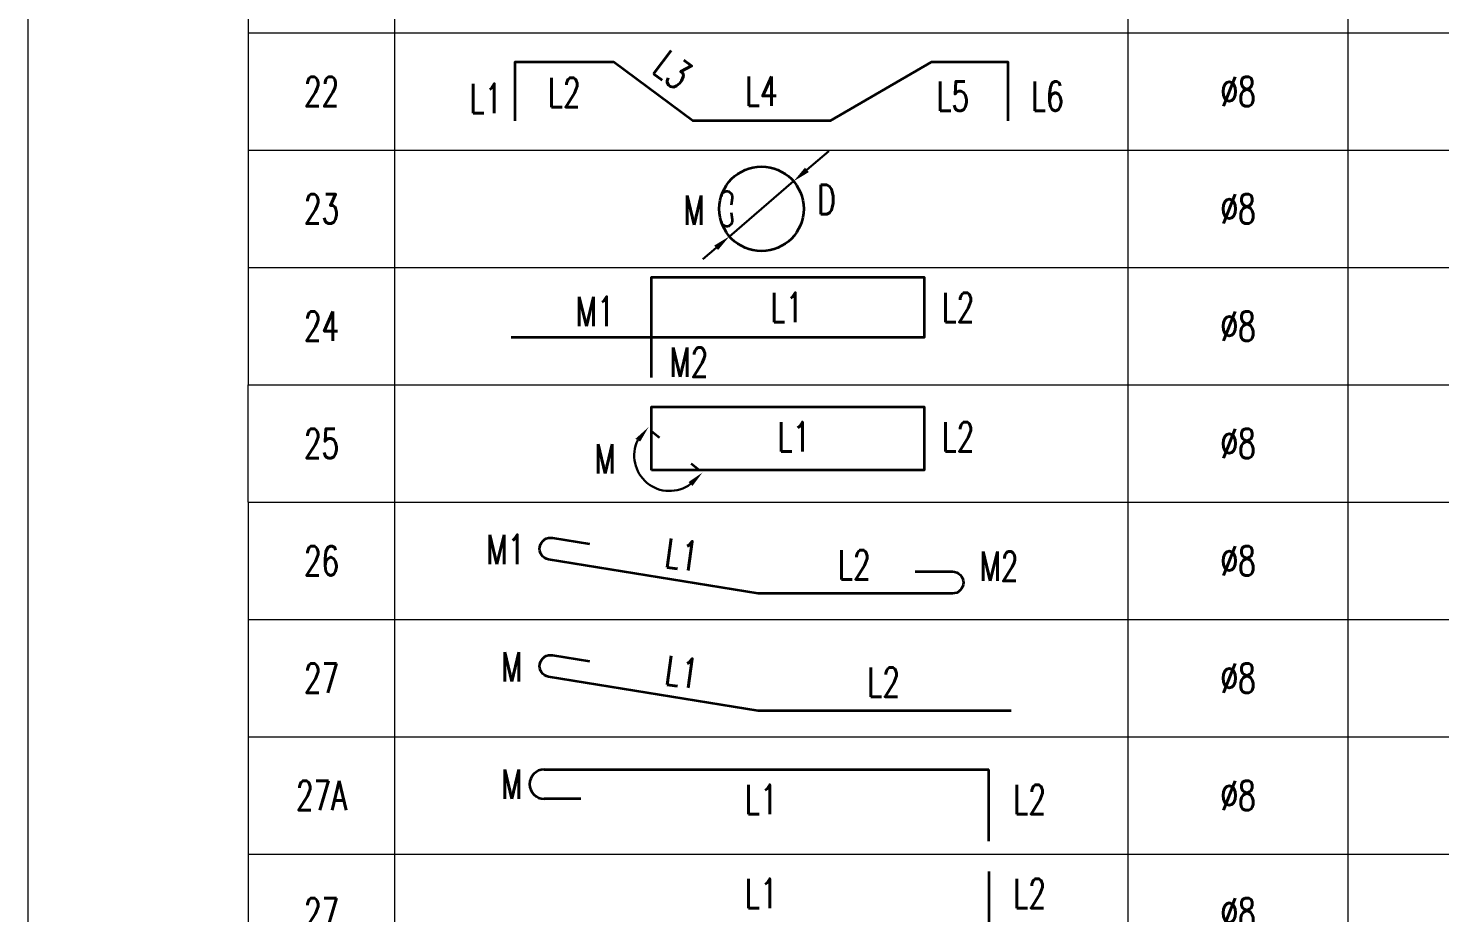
# Model space of a CAD drawing. Header units: millimetres. Extents: x -16234 to 41958, y -634 to 22853.
# Drawn here: x 19809.4 to 19905.7, y 5795 to 5855.3 of the extents above; entities that cross this region are included whole.
import ezdxf
from ezdxf.enums import TextEntityAlignment as Align

# ---------------------------------------------------------------- set-up
doc = ezdxf.new("R2010")
doc.units = ezdxf.units.MM
for name, color, linetype, lineweight in [('DCE_BaoBeTong', 11, 'Continuous', 20), ('Dce_text', 2, 'Continuous', 30), ('DCE_ThepChu', 1, 'Continuous', 35)]:
    doc.layers.add(name, color=color, linetype=linetype, lineweight=lineweight)
doc.styles.add('Dce_Text', font='simplex.shx', dxfattribs={"width": 0.8, "bigfont": 'vtxt.shx'})

# ---------------------------------------------------------------- blocks, each defined once
blk = doc.blocks.new('TK21')
at = {"layer": 'DCE_BaoBeTong'}
for p, q in [((0, -8), (0, 0)), ((25, -8), (25, 0)), ((75, -8), (75, 0)), ((90, -8), (90, 0))]:
    blk.add_line(p, q, dxfattribs=at)
for points in [[(15, -8), (25, -8), (75, -8), (90, -8), (122.5, -8), (135, -8), (147.5, -8), (167.5, -8), (192.5, -8), (192.5, 0)], [(15, 0), (15, -8)]]:
    blk.add_lwpolyline(points, dxfattribs=at)
at = {"layer": 'Dce_text', "color": 2, "style": 'Dce_Text', "width": 0.7}
for tag, p in [('L4', (62.933, -1.57)), ('L1', (62.912, -6.37))]:
    blk.add_attdef(tag, text='', height=2, dxfattribs=at).set_placement(p, align=Align.MIDDLE_LEFT)
for tag, p in [('L2', (49.48, -3.884)), ('TSL', (141.25, -4))]:
    blk.add_attdef(tag, text='', height=2, dxfattribs=at).set_placement(p, align=Align.MIDDLE_CENTER)
at = {"layer": 'Dce_text', "color": 2, "style": 'Dce_Text', "width": 0.7, "flags": 4}
for tag, p in [('SH', (20, -4)), ('DK', (82.5, -4)), ('sumL', (100, -4)), ('SKC', (116.25, -4)), ('SL', (128.75, -4))]:
    blk.add_attdef(tag, text='', height=2, dxfattribs=at).set_placement(p, align=Align.MIDDLE_CENTER)
at = {"layer": 'Dce_text', "color": 2, "style": 'Dce_Text', "width": 0.7}
blk.add_attdef('L3', text='', height=2, dxfattribs=at).set_placement((36.487, -3.956), align=Align.MIDDLE_RIGHT)
at = {"layer": 'Dce_text', "color": 2, "style": 'Dce_Text', "width": 0.7, "flags": 4}
for tag, p in [('Lall', (162.5, -4)), ('KL', (185.5, -4))]:
    blk.add_attdef(tag, text='', height=2, dxfattribs=at).set_placement(p, align=Align.MIDDLE_RIGHT)
blk = doc.blocks.new('TK23')
at = {"layer": 'DCE_BaoBeTong'}
for p, q in [((0, -8), (0, 0)), ((25, -8), (25, 0)), ((75, -8), (75, 0)), ((90, -8), (90, 0))]:
    blk.add_line(p, q, dxfattribs=at)
for points in [[(15, -8), (25, -8), (75, -8), (90, -8), (122.5, -8), (135, -8), (147.5, -8), (167.5, -8), (192.5, -8), (192.5, 0)], [(15, 0), (15, -8)]]:
    blk.add_lwpolyline(points, dxfattribs=at)
at = {"layer": 'Dce_text', "color": 2}
for p, q in [((54.583, -0.066), (53.096, -1.343)), ((47.815, -5.876), (52.185, -2.124)), ((46.904, -6.657), (45.994, -7.439))]:
    blk.add_line(p, q, dxfattribs=at)
for points in [[(52.965, -1.191), (53.226, -1.495), (52.185, -2.124)], [(46.774, -6.505), (47.035, -6.809), (47.815, -5.876)]]:
    blk.add_solid(points, dxfattribs=at)
at = {"layer": 'DCE_ThepChu'}
for points in [[(47.946, -3.737), (48.016, -3.258, 1), (47.249, -3.148)], [(47.249, -4.852, 1), (48.016, -4.742), (47.946, -4.263)]]:
    blk.add_lwpolyline(points, format="xyb", dxfattribs=at)
blk.add_circle((50, -4), 2.88, dxfattribs=at)
at = {"layer": 'Dce_text', "color": 2, "style": 'Dce_Text', "width": 0.7, "flags": 4}
blk.add_attdef('D', text='', height=2, dxfattribs=at).set_placement((53.805, -3.375), align=Align.MIDDLE_LEFT)
for tag, p in [('SH', (20, -4)), ('DK', (82.5, -4)), ('sumL', (100, -4)), ('SKC', (116.25, -4)), ('SL', (128.75, -4))]:
    blk.add_attdef(tag, text='', height=2, dxfattribs=at).set_placement(p, align=Align.MIDDLE_CENTER)
for tag, p in [('M', (46.133, -4.098)), ('Lall', (162.5, -4)), ('KL', (185.5, -4))]:
    blk.add_attdef(tag, text='', height=2, dxfattribs=at).set_placement(p, align=Align.MIDDLE_RIGHT)
at = {"layer": 'Dce_text', "color": 2, "style": 'Dce_Text', "width": 0.7}
blk.add_attdef('TSL', text='', height=2, dxfattribs=at).set_placement((141.25, -4), align=Align.MIDDLE_CENTER)
blk = doc.blocks.new('TK24')
at = {"layer": 'DCE_BaoBeTong'}
for p, q in [((0, -8), (0, 0)), ((25, -8), (25, 0)), ((75, -8), (75, 0)), ((90, -8), (90, 0))]:
    blk.add_line(p, q, dxfattribs=at)
for points in [[(15, -8), (25, -8), (75, -8), (90, -8), (122.5, -8), (135, -8), (147.5, -8), (167.5, -8), (192.5, -8), (192.5, 0)], [(15, 0), (15, -8)]]:
    blk.add_lwpolyline(points, dxfattribs=at)
at = {"layer": 'DCE_ThepChu'}
blk.add_lwpolyline([(42.5, -7.51), (42.5, -0.669), (61.087, -0.669), (61.087, -4.774), (32.925, -4.774)], dxfattribs=at)
at = {"layer": 'Dce_text', "color": 2, "style": 'Dce_Text', "width": 0.7}
for tag, p in [('L1', (51.729, -2.721)), ('TSL', (141.25, -4))]:
    blk.add_attdef(tag, text='', height=2, dxfattribs=at).set_placement(p, align=Align.MIDDLE_CENTER)
for tag, p in [('L2', (62.296, -2.721)), ('M2', (43.738, -6.464))]:
    blk.add_attdef(tag, text='', height=2, dxfattribs=at).set_placement(p, align=Align.MIDDLE_LEFT)
blk.add_attdef('M1', text='', height=2, dxfattribs=at).set_placement((39.979, -2.99), align=Align.MIDDLE_RIGHT)
at = {"layer": 'Dce_text', "color": 2, "style": 'Dce_Text', "width": 0.7, "flags": 4}
for tag, p in [('SH', (20, -4)), ('DK', (82.5, -4)), ('sumL', (100, -4)), ('SKC', (116.25, -4)), ('SL', (128.75, -4))]:
    blk.add_attdef(tag, text='', height=2, dxfattribs=at).set_placement(p, align=Align.MIDDLE_CENTER)
for tag, p in [('Lall', (162.5, -4)), ('KL', (185.5, -4))]:
    blk.add_attdef(tag, text='', height=2, dxfattribs=at).set_placement(p, align=Align.MIDDLE_RIGHT)
blk = doc.blocks.new('TK26')
at = {"layer": 'DCE_BaoBeTong'}
for p, q in [((0, -8), (0, 0)), ((25, -8), (25, 0)), ((75, -8), (75, 0)), ((90, -8), (90, 0))]:
    blk.add_line(p, q, dxfattribs=at)
for points in [[(15, -8), (25, -8), (75, -8), (90, -8), (122.5, -8), (135, -8), (147.5, -8), (167.5, -8), (192.5, -8), (192.5, 0)], [(15, 0), (15, -8)]]:
    blk.add_lwpolyline(points, dxfattribs=at)
at = {"layer": 'DCE_ThepChu'}
blk.add_lwpolyline([(60.478, -4.732), (63.023, -4.732, -0.414214), (63.773, -5.482), (63.773, -5.482, -0.414214), (63.023, -6.232), (49.783, -6.232), (35.481, -3.913, -0.414214), (34.883, -3.037), (34.883, -3.037, -0.414214), (35.759, -2.439), (38.261, -2.85)], format="xyb", dxfattribs=at)
at = {"layer": 'Dce_text', "color": 2, "style": 'Dce_Text', "width": 0.7}
blk.add_attdef('M1', text='', height=2, dxfattribs=at).set_placement((33.883, -3.224), align=Align.MIDDLE_RIGHT)
blk.add_attdef('L1', text='', height=2, rotation=352, dxfattribs=at).set_placement((44.572, -3.586), align=Align.MIDDLE_CENTER)
at = {"layer": 'Dce_text', "color": 2, "style": 'Dce_Text', "width": 0.7, "flags": 4}
for tag, p in [('SH', (20, -4)), ('DK', (82.5, -4)), ('sumL', (100, -4)), ('SKC', (116.25, -4)), ('SL', (128.75, -4))]:
    blk.add_attdef(tag, text='', height=2, dxfattribs=at).set_placement(p, align=Align.MIDDLE_CENTER)
at = {"layer": 'Dce_text', "color": 2, "style": 'Dce_Text', "width": 0.7}
for tag, p in [('L2', (56.334, -4.27)), ('TSL', (141.25, -4))]:
    blk.add_attdef(tag, text='', height=2, dxfattribs=at).set_placement(p, align=Align.MIDDLE_CENTER)
blk.add_attdef('M2', text='', height=2, dxfattribs=at).set_placement((64.881, -4.373), align=Align.MIDDLE_LEFT)
at = {"layer": 'Dce_text', "color": 2, "style": 'Dce_Text', "width": 0.7, "flags": 4}
for tag, p in [('Lall', (162.5, -4)), ('KL', (185.5, -4))]:
    blk.add_attdef(tag, text='', height=2, dxfattribs=at).set_placement(p, align=Align.MIDDLE_RIGHT)
blk = doc.blocks.new('TK27')
at = {"layer": 'DCE_BaoBeTong'}
for p, q in [((0, -8), (0, 0)), ((25, -8), (25, 0)), ((75, -8), (75, 0)), ((90, -8), (90, 0))]:
    blk.add_line(p, q, dxfattribs=at)
for points in [[(15, -8), (25, -8), (75, -8), (90, -8), (122.5, -8), (135, -8), (147.5, -8), (167.5, -8), (192.5, -8), (192.5, 0)], [(15, 0), (15, -8)]]:
    blk.add_lwpolyline(points, dxfattribs=at)
at = {"layer": 'DCE_ThepChu'}
blk.add_lwpolyline([(67.023, -6.232), (49.783, -6.232), (35.481, -3.913, -0.414214), (34.883, -3.037), (34.883, -3.037, -0.414214), (35.759, -2.439), (38.261, -2.85)], format="xyb", dxfattribs=at)
at = {"layer": 'Dce_text', "color": 2, "style": 'Dce_Text', "width": 0.7}
blk.add_attdef('M', text='', height=2, dxfattribs=at).set_placement((33.687, -3.224), align=Align.MIDDLE_RIGHT)
blk.add_attdef('L1', text='', height=2, rotation=352, dxfattribs=at).set_placement((44.572, -3.586), align=Align.MIDDLE_CENTER)
at = {"layer": 'Dce_text', "color": 2, "style": 'Dce_Text', "width": 0.7, "flags": 4}
for tag, p in [('SH', (20, -4)), ('DK', (82.5, -4)), ('sumL', (100, -4)), ('SKC', (116.25, -4)), ('SL', (128.75, -4))]:
    blk.add_attdef(tag, text='', height=2, dxfattribs=at).set_placement(p, align=Align.MIDDLE_CENTER)
at = {"layer": 'Dce_text', "color": 2, "style": 'Dce_Text', "width": 0.7}
for tag, p in [('L2', (58.334, -4.27)), ('TSL', (141.25, -4))]:
    blk.add_attdef(tag, text='', height=2, dxfattribs=at).set_placement(p, align=Align.MIDDLE_CENTER)
at = {"layer": 'Dce_text', "color": 2, "style": 'Dce_Text', "width": 0.7, "flags": 4}
for tag, p in [('Lall', (162.5, -4)), ('KL', (185.5, -4))]:
    blk.add_attdef(tag, text='', height=2, dxfattribs=at).set_placement(p, align=Align.MIDDLE_RIGHT)
blk = doc.blocks.new('TK25')
at = {"layer": 'DCE_BaoBeTong'}
for p, q in [((0, -8), (0, 0)), ((15, -8), (15, 0)), ((25, -8), (25, 0)), ((75, -8), (75, 0)), ((90, -8), (90, 0))]:
    blk.add_line(p, q, dxfattribs=at)
blk.add_lwpolyline([(15, -8), (25, -8), (75, -8), (90, -8), (122.5, -8), (135, -8), (147.5, -8), (167.5, -8), (192.5, -8), (192.5, 0)], dxfattribs=at)
at = {"layer": 'Dce_text', "color": 2}
blk.add_arc((43.724, -4.836), 2.402, 153.82617, 306.75384, dxfattribs=at)
for points in [[(41.402, -3.686), (42.297, -2.884), (41.731, -3.865)], [(45.292, -6.896), (45.973, -5.982), (45.032, -6.626)]]:
    blk.add_solid(points, dxfattribs=at)
at = {"layer": 'DCE_ThepChu'}
for p, q in [((43.041, -3.623), (42.5, -3.184)), ((45.749, -5.818), (45.208, -5.379))]:
    blk.add_line(p, q, dxfattribs=at)
blk.add_lwpolyline([(42.5, -5.818), (42.5, -1.491), (61.087, -1.491), (61.087, -5.818)], close=True, dxfattribs=at)
at = {"layer": 'Dce_text', "color": 2, "style": 'Dce_Text', "width": 0.7}
for tag, p in [('L1', (52.216, -3.544)), ('TSL', (141.25, -4))]:
    blk.add_attdef(tag, text='', height=2, dxfattribs=at).set_placement(p, align=Align.MIDDLE_CENTER)
blk.add_attdef('L2', text='', height=2, dxfattribs=at).set_placement((62.296, -3.544), align=Align.MIDDLE_LEFT)
at = {"layer": 'Dce_text', "color": 2, "style": 'Dce_Text', "width": 0.7, "flags": 4}
for tag, p in [('SH', (20, -4)), ('DK', (82.5, -4)), ('sumL', (100, -4)), ('SKC', (116.25, -4)), ('SL', (128.75, -4))]:
    blk.add_attdef(tag, text='', height=2, dxfattribs=at).set_placement(p, align=Align.MIDDLE_CENTER)
for tag, p in [('Lall', (162.5, -4)), ('KL', (185.5, -4))]:
    blk.add_attdef(tag, text='', height=2, dxfattribs=at).set_placement(p, align=Align.MIDDLE_RIGHT)
at = {"layer": 'Dce_text', "color": 2, "style": 'Dce_Text', "width": 0.7}
blk.add_attdef('M', text='', height=2, dxfattribs=at).set_placement((40.062, -5.055), align=Align.MIDDLE_RIGHT)
blk = doc.blocks.new('TK22')
at = {"layer": 'DCE_BaoBeTong'}
for p, q in [((0, -8), (0, 0)), ((25, -8), (25, 0)), ((75, -8), (75, 0)), ((90, -8), (90, 0))]:
    blk.add_line(p, q, dxfattribs=at)
for points in [[(15, -8), (25, -8), (75, -8), (90, -8), (122.5, -8), (135, -8), (147.5, -8), (167.5, -8), (192.5, -8), (192.5, 0)], [(15, 0), (15, -8)]]:
    blk.add_lwpolyline(points, dxfattribs=at)
at = {"layer": 'DCE_ThepChu'}
blk.add_lwpolyline([(66.82, -6), (66.82, -2), (61.565, -2), (54.677, -6), (45.323, -6), (39.935, -2), (33.18, -2), (33.18, -6)], dxfattribs=at)
at = {"layer": 'Dce_text', "color": 2, "style": 'Dce_Text', "width": 0.7}
blk.add_attdef('L3', text='', height=2, rotation=323, dxfattribs=at).set_placement((43.94, -2.525), align=Align.MIDDLE_CENTER)
at = {"layer": 'Dce_text', "color": 2, "style": 'Dce_Text', "width": 0.7, "flags": 4}
for tag, p in [('SH', (20, -4)), ('DK', (82.5, -4)), ('sumL', (100, -4)), ('SKC', (116.25, -4)), ('SL', (128.75, -4))]:
    blk.add_attdef(tag, text='', height=2, dxfattribs=at).set_placement(p, align=Align.MIDDLE_CENTER)
at = {"layer": 'Dce_text', "color": 2, "style": 'Dce_Text', "width": 0.7}
for tag, p in [('L1', (32.32, -4.476)), ('L5', (65.551, -4.318))]:
    blk.add_attdef(tag, text='', height=2, dxfattribs=at).set_placement(p, align=Align.MIDDLE_RIGHT)
for tag, p in [('L2', (36.558, -4.061)), ('L4', (50, -3.97)), ('TSL', (141.25, -4))]:
    blk.add_attdef(tag, text='', height=2, dxfattribs=at).set_placement(p, align=Align.MIDDLE_CENTER)
blk.add_attdef('L6', text='', height=2, dxfattribs=at).set_placement((68.388, -4.318), align=Align.MIDDLE_LEFT)
at = {"layer": 'Dce_text', "color": 2, "style": 'Dce_Text', "width": 0.7, "flags": 4}
for tag, p in [('Lall', (162.5, -4)), ('KL', (185.5, -4))]:
    blk.add_attdef(tag, text='', height=2, dxfattribs=at).set_placement(p, align=Align.MIDDLE_RIGHT)
blk = doc.blocks.new('TK27A')
at = {"layer": 'DCE_BaoBeTong'}
for p, q in [((0, -8), (0, 0)), ((25, -8), (25, 0)), ((75, -8), (75, 0)), ((90, -8), (90, 0))]:
    blk.add_line(p, q, dxfattribs=at)
for points in [[(15, -8), (25, -8), (75, -8), (90, -8), (122.5, -8), (135, -8), (147.5, -8), (167.5, -8), (192.5, -8), (192.5, 0)], [(15, 0), (15, -8)]]:
    blk.add_lwpolyline(points, dxfattribs=at)
at = {"layer": 'DCE_ThepChu'}
for p, q in [((35.187, -2.231), (65.499, -2.231)), ((37.687, -4.231), (35.187, -4.231))]:
    blk.add_line(p, q, dxfattribs=at)
blk.add_lwpolyline([(65.499, -7.119), (65.499, -2.231)], dxfattribs=at)
blk.add_arc((35.187, -3.231), 1, 90, 270, dxfattribs=at)
at = {"layer": 'Dce_text', "color": 2, "style": 'Dce_Text', "width": 0.7}
blk.add_attdef('M', text='', height=2, dxfattribs=at).set_placement((33.687, -3.224), align=Align.MIDDLE_RIGHT)
at = {"layer": 'Dce_text', "color": 2, "style": 'Dce_Text', "width": 0.7, "flags": 4}
for tag, p in [('SH', (20, -4)), ('DK', (82.5, -4)), ('sumL', (100, -4)), ('SKC', (116.25, -4)), ('SL', (128.75, -4))]:
    blk.add_attdef(tag, text='', height=2, dxfattribs=at).set_placement(p, align=Align.MIDDLE_CENTER)
at = {"layer": 'Dce_text', "color": 2, "style": 'Dce_Text', "width": 0.7}
for tag, p in [('L1', (49.987, -4.27)), ('L2', (68.289, -4.27)), ('TSL', (141.25, -4))]:
    blk.add_attdef(tag, text='', height=2, dxfattribs=at).set_placement(p, align=Align.MIDDLE_CENTER)
at = {"layer": 'Dce_text', "color": 2, "style": 'Dce_Text', "width": 0.7, "flags": 4}
for tag, p in [('Lall', (162.5, -4)), ('KL', (185.5, -4))]:
    blk.add_attdef(tag, text='', height=2, dxfattribs=at).set_placement(p, align=Align.MIDDLE_RIGHT)
blk = doc.blocks.new('TK27B')
at = {"layer": 'DCE_BaoBeTong'}
for p, q in [((0, -8), (0, 0)), ((25, -8), (25, 0)), ((75, -8), (75, 0)), ((90, -8), (90, 0))]:
    blk.add_line(p, q, dxfattribs=at)
blk.add_lwpolyline([(15, 0), (15, -8)], dxfattribs=at)
at = {"layer": 'DCE_ThepChu'}
blk.add_lwpolyline([(65.499, -1.183), (65.499, -4.888)], dxfattribs=at)
at = {"layer": 'Dce_text', "color": 2, "style": 'Dce_Text', "width": 0.7}
for tag, p in [('L1', (49.987, -2.676)), ('L2', (68.289, -2.676)), ('TSL', (141.25, -4))]:
    blk.add_attdef(tag, text='', height=2, dxfattribs=at).set_placement(p, align=Align.MIDDLE_CENTER)
at = {"layer": 'Dce_text', "color": 2, "style": 'Dce_Text', "width": 0.7, "flags": 4}
for tag, p in [('SH', (20, -4)), ('DK', (82.5, -4)), ('sumL', (100, -4)), ('SKC', (116.25, -4)), ('SL', (128.75, -4))]:
    blk.add_attdef(tag, text='', height=2, dxfattribs=at).set_placement(p, align=Align.MIDDLE_CENTER)
for tag, p in [('Lall', (162.5, -4)), ('KL', (185.5, -4))]:
    blk.add_attdef(tag, text='', height=2, dxfattribs=at).set_placement(p, align=Align.MIDDLE_RIGHT)
at = {"layer": 'Dce_text', "color": 2, "style": 'Dce_Text', "width": 0.7}
blk.add_attdef('M', text='', height=2, dxfattribs=at).set_placement((33.687, -5.881), align=Align.MIDDLE_RIGHT)
blk = doc.blocks.new('Block_ALL')
blk.add_blockref('TK21', (19809.45, 5862.963))
ref = blk.add_blockref('TK22', (19809.45, 5854.963))
ref.add_attrib('L6', 'L6', dxfattribs={"layer": 'Dce_text', "color": 2, "height": 2, "style": 'Dce_Text', "width": 0.7}).set_placement((19877.837, 5850.646), align=Align.MIDDLE_LEFT)
ref.add_attrib('L5', 'L5', dxfattribs={"layer": 'Dce_text', "color": 2, "height": 2, "style": 'Dce_Text', "width": 0.7}).set_placement((19871.389, 5850.646), align=Align.MIDDLE_LEFT)
ref.add_attrib('L4', 'L4', dxfattribs={"layer": 'Dce_text', "color": 2, "height": 2, "style": 'Dce_Text', "width": 0.7}).set_placement((19859.45, 5850.994), align=Align.MIDDLE_CENTER)
ref.add_attrib('L3', 'L3', dxfattribs={"layer": 'Dce_text', "color": 2, "height": 2, "rotation": 323, "style": 'Dce_Text', "width": 0.7}).set_placement((19853.39, 5852.439), align=Align.MIDDLE_CENTER)
ref.add_attrib('L2', 'L2', dxfattribs={"layer": 'Dce_text', "color": 2, "height": 2, "style": 'Dce_Text', "width": 0.7}).set_placement((19846.007, 5850.902), align=Align.MIDDLE_CENTER)
ref.add_attrib('L1', 'L1', dxfattribs={"layer": 'Dce_text', "color": 2, "height": 2, "style": 'Dce_Text', "width": 0.7}).set_placement((19841.77, 5850.487), align=Align.MIDDLE_RIGHT)
ref.add_attrib('DK', 'Ø8', dxfattribs={"layer": 'Dce_text', "color": 2, "height": 2, "style": 'Dce_Text', "width": 0.7}).set_placement((19891.95, 5850.963), align=Align.MIDDLE_CENTER)
ref.add_attrib('SH', '22', dxfattribs={"layer": 'Dce_text', "color": 2, "height": 2, "style": 'Dce_Text', "width": 0.7}).set_placement((19829.45, 5850.963), align=Align.MIDDLE_CENTER)
ref = blk.add_blockref('TK23', (19809.45, 5846.963))
ref.add_attrib('SH', '23', dxfattribs={"layer": 'Dce_text', "color": 2, "height": 2, "style": 'Dce_Text', "width": 0.7}).set_placement((19829.45, 5842.963), align=Align.MIDDLE_CENTER)
ref.add_attrib('M', 'M', dxfattribs={"layer": 'Dce_text', "color": 2, "height": 2, "style": 'Dce_Text', "width": 0.7}).set_placement((19855.583, 5842.866), align=Align.MIDDLE_RIGHT)
ref.add_attrib('D', 'D', dxfattribs={"layer": 'Dce_text', "color": 2, "height": 2, "style": 'Dce_Text', "width": 0.7}).set_placement((19863.255, 5843.589), align=Align.MIDDLE_LEFT)
ref.add_attrib('DK', 'Ø8', dxfattribs={"layer": 'Dce_text', "color": 2, "height": 2, "style": 'Dce_Text', "width": 0.7}).set_placement((19891.95, 5842.963), align=Align.MIDDLE_CENTER)
ref = blk.add_blockref('TK24', (19809.45, 5838.963))
ref.add_attrib('M2', 'M2', dxfattribs={"layer": 'Dce_text', "color": 2, "height": 2, "style": 'Dce_Text', "width": 0.7}).set_placement((19853.188, 5832.5), align=Align.MIDDLE_LEFT)
ref.add_attrib('DK', 'Ø8', dxfattribs={"layer": 'Dce_text', "color": 2, "height": 2, "style": 'Dce_Text', "width": 0.7}).set_placement((19891.95, 5834.963), align=Align.MIDDLE_CENTER)
ref.add_attrib('SH', '24', dxfattribs={"layer": 'Dce_text', "color": 2, "height": 2, "style": 'Dce_Text', "width": 0.7}).set_placement((19829.45, 5834.963), align=Align.MIDDLE_CENTER)
ref.add_attrib('M1', 'M1', dxfattribs={"layer": 'Dce_text', "color": 2, "height": 2, "style": 'Dce_Text', "width": 0.7}).set_placement((19849.428, 5835.973), align=Align.MIDDLE_RIGHT)
ref.add_attrib('L1', 'L1', dxfattribs={"layer": 'Dce_text', "color": 2, "height": 2, "style": 'Dce_Text', "width": 0.7}).set_placement((19861.178, 5836.242), align=Align.MIDDLE_CENTER)
ref.add_attrib('L2', 'L2', dxfattribs={"layer": 'Dce_text', "color": 2, "height": 2, "style": 'Dce_Text', "width": 0.7}).set_placement((19871.746, 5836.242), align=Align.MIDDLE_LEFT)
ref = blk.add_blockref('TK25', (19809.45, 5830.963))
ref.add_attrib('L2', 'L2', dxfattribs={"layer": 'Dce_text', "color": 2, "height": 2, "style": 'Dce_Text', "width": 0.7}).set_placement((19871.746, 5827.42), align=Align.MIDDLE_LEFT)
ref.add_attrib('L1', 'L1', dxfattribs={"layer": 'Dce_text', "color": 2, "height": 2, "style": 'Dce_Text', "width": 0.7}).set_placement((19861.666, 5827.42), align=Align.MIDDLE_CENTER)
ref.add_attrib('M', 'M', dxfattribs={"layer": 'Dce_text', "color": 2, "height": 2, "style": 'Dce_Text', "width": 0.7}).set_placement((19849.512, 5825.909), align=Align.MIDDLE_RIGHT)
ref.add_attrib('SH', '25', dxfattribs={"layer": 'Dce_text', "color": 2, "height": 2, "style": 'Dce_Text', "width": 0.7}).set_placement((19829.45, 5826.963), align=Align.MIDDLE_CENTER)
ref.add_attrib('DK', 'Ø8', dxfattribs={"layer": 'Dce_text', "color": 2, "height": 2, "style": 'Dce_Text', "width": 0.7}).set_placement((19891.95, 5826.963), align=Align.MIDDLE_CENTER)
ref = blk.add_blockref('TK26', (19809.45, 5822.963))
ref.add_attrib('SH', '26', dxfattribs={"layer": 'Dce_text', "color": 2, "height": 2, "style": 'Dce_Text', "width": 0.7}).set_placement((19829.45, 5818.963), align=Align.MIDDLE_CENTER)
ref.add_attrib('DK', 'Ø8', dxfattribs={"layer": 'Dce_text', "color": 2, "height": 2, "style": 'Dce_Text', "width": 0.7}).set_placement((19891.95, 5818.963), align=Align.MIDDLE_CENTER)
ref.add_attrib('M1', 'M1', dxfattribs={"layer": 'Dce_text', "color": 2, "height": 2, "style": 'Dce_Text', "width": 0.7}).set_placement((19843.333, 5819.739), align=Align.MIDDLE_RIGHT)
ref.add_attrib('L1', 'L1', dxfattribs={"layer": 'Dce_text', "color": 2, "height": 2, "rotation": 352, "style": 'Dce_Text', "width": 0.7}).set_placement((19854.021, 5819.377), align=Align.MIDDLE_CENTER)
ref.add_attrib('L2', 'L2', dxfattribs={"layer": 'Dce_text', "color": 2, "height": 2, "style": 'Dce_Text', "width": 0.7}).set_placement((19865.783, 5818.693), align=Align.MIDDLE_CENTER)
ref.add_attrib('M2', 'M2', dxfattribs={"layer": 'Dce_text', "color": 2, "height": 2, "style": 'Dce_Text', "width": 0.7}).set_placement((19874.331, 5818.59), align=Align.MIDDLE_LEFT)
ref = blk.add_blockref('TK27', (19809.45, 5814.963))
ref.add_attrib('L2', 'L2', dxfattribs={"layer": 'Dce_text', "color": 2, "height": 2, "style": 'Dce_Text', "width": 0.7}).set_placement((19867.783, 5810.693), align=Align.MIDDLE_CENTER)
ref.add_attrib('L1', 'L1', dxfattribs={"layer": 'Dce_text', "color": 2, "height": 2, "rotation": 352, "style": 'Dce_Text', "width": 0.7}).set_placement((19854.021, 5811.377), align=Align.MIDDLE_CENTER)
ref.add_attrib('M', 'M', dxfattribs={"layer": 'Dce_text', "color": 2, "height": 2, "style": 'Dce_Text', "width": 0.7}).set_placement((19843.137, 5811.739), align=Align.MIDDLE_RIGHT)
ref.add_attrib('DK', 'Ø8', dxfattribs={"layer": 'Dce_text', "color": 2, "height": 2, "style": 'Dce_Text', "width": 0.7}).set_placement((19891.95, 5810.963), align=Align.MIDDLE_CENTER)
ref.add_attrib('SH', '27', dxfattribs={"layer": 'Dce_text', "color": 2, "height": 2, "style": 'Dce_Text', "width": 0.7}).set_placement((19829.45, 5810.963), align=Align.MIDDLE_CENTER)
ref = blk.add_blockref('TK27A', (19809.45, 5806.963))
ref.add_attrib('L2', 'L2', dxfattribs={"layer": 'Dce_text', "color": 2, "height": 2, "style": 'Dce_Text', "width": 0.7}).set_placement((19877.738, 5802.693), align=Align.MIDDLE_CENTER)
ref.add_attrib('L1', 'L1', dxfattribs={"layer": 'Dce_text', "color": 2, "height": 2, "style": 'Dce_Text', "width": 0.7}).set_placement((19859.437, 5802.693), align=Align.MIDDLE_CENTER)
ref.add_attrib('M', 'M', dxfattribs={"layer": 'Dce_text', "color": 2, "height": 2, "style": 'Dce_Text', "width": 0.7}).set_placement((19843.137, 5803.739), align=Align.MIDDLE_RIGHT)
ref.add_attrib('DK', 'Ø8', dxfattribs={"layer": 'Dce_text', "color": 2, "height": 2, "style": 'Dce_Text', "width": 0.7}).set_placement((19891.95, 5802.963), align=Align.MIDDLE_CENTER)
ref.add_attrib('SH', '27A', dxfattribs={"layer": 'Dce_text', "color": 2, "height": 2, "style": 'Dce_Text', "width": 0.7}).set_placement((19829.45, 5802.963), align=Align.MIDDLE_CENTER)
ref = blk.add_blockref('TK27B', (19809.45, 5798.963))
ref.add_attrib('L2', 'L2', dxfattribs={"layer": 'Dce_text', "color": 2, "height": 2, "style": 'Dce_Text', "width": 0.7}).set_placement((19877.738, 5796.287), align=Align.MIDDLE_CENTER)
ref.add_attrib('L1', 'L1', dxfattribs={"layer": 'Dce_text', "color": 2, "height": 2, "style": 'Dce_Text', "width": 0.7}).set_placement((19859.437, 5796.287), align=Align.MIDDLE_CENTER)
ref.add_attrib('DK', 'Ø8', dxfattribs={"layer": 'Dce_text', "color": 2, "height": 2, "style": 'Dce_Text', "width": 0.7}).set_placement((19891.95, 5794.963), align=Align.MIDDLE_CENTER)
ref.add_attrib('SH', '27', dxfattribs={"layer": 'Dce_text', "color": 2, "height": 2, "style": 'Dce_Text', "width": 0.7}).set_placement((19829.45, 5794.963), align=Align.MIDDLE_CENTER)

msp = doc.modelspace()

# ---------------------------------------------------------------- block references
msp.add_blockref('Block_ALL', (0, 0))

doc.saveas('drawing.dxf')
